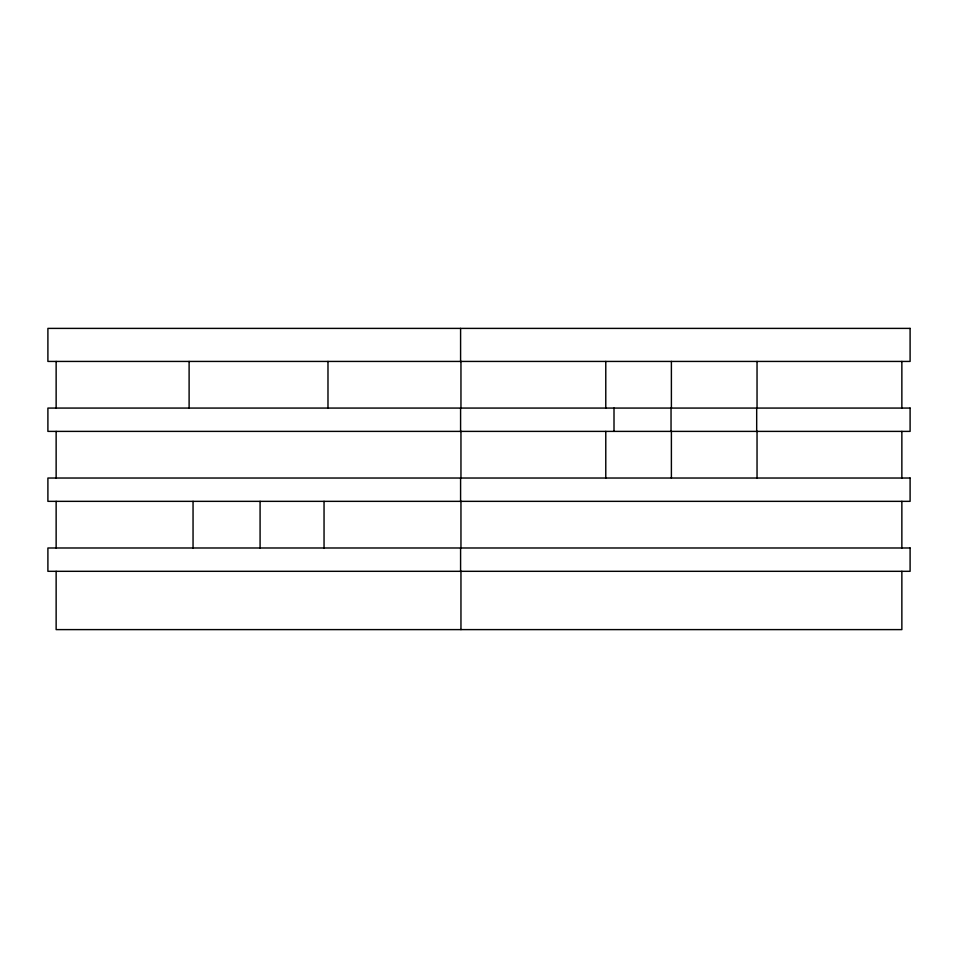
<?xml version="1.0" encoding="UTF-8"?>
<svg xmlns="http://www.w3.org/2000/svg" width="958" height="958" viewBox="0 0 958 958"><rect width="100%" height="100%" fill="white"/><g stroke="black" fill="none" stroke-linecap="round" stroke-linejoin="round"><path stroke-width="1.44" d="M901.861 361.429L901.861 408.072M901.861 431.387L901.861 478.03M901.861 501.345L901.861 547.988M901.861 571.315L901.861 629.61L56.139 629.61L56.139 571.315M757.036 361.429L757.036 408.072M757.036 431.387L757.036 478.03M756.688 408.072L756.688 431.387M671.39 361.429L671.39 408.072M671.39 431.387L671.39 478.03M671.043 408.072L671.043 431.387M614.006 408.072L614.006 431.387M605.779 361.429L605.779 408.072M605.779 431.387L605.779 478.03M460.954 361.429L460.954 408.072M460.954 431.387L460.954 478.03M460.954 501.345L460.954 547.988M460.954 571.315L460.954 629.61M460.594 328.39L460.594 361.429M460.594 408.072L460.594 431.387M460.594 478.03L460.594 501.345M460.594 547.988L460.594 571.315M327.983 361.429L327.983 408.072M324.044 501.345L324.044 547.988M260.085 501.345L260.085 547.988M193.049 501.345L193.049 547.988M189.109 361.429L189.109 408.072M56.139 361.429L56.139 408.072M56.139 431.387L56.139 478.03M56.139 501.345L56.139 547.988M910.1 328.39L47.9 328.39L47.9 361.429L910.1 361.429L910.1 328.39M910.1 408.072L47.9 408.072L47.9 431.387L910.1 431.387L910.1 408.072M910.1 478.03L47.9 478.03L47.9 501.345L910.1 501.345L910.1 478.03M910.1 547.988L47.9 547.988L47.9 571.315L910.1 571.315L910.1 547.988"/></g></svg>
